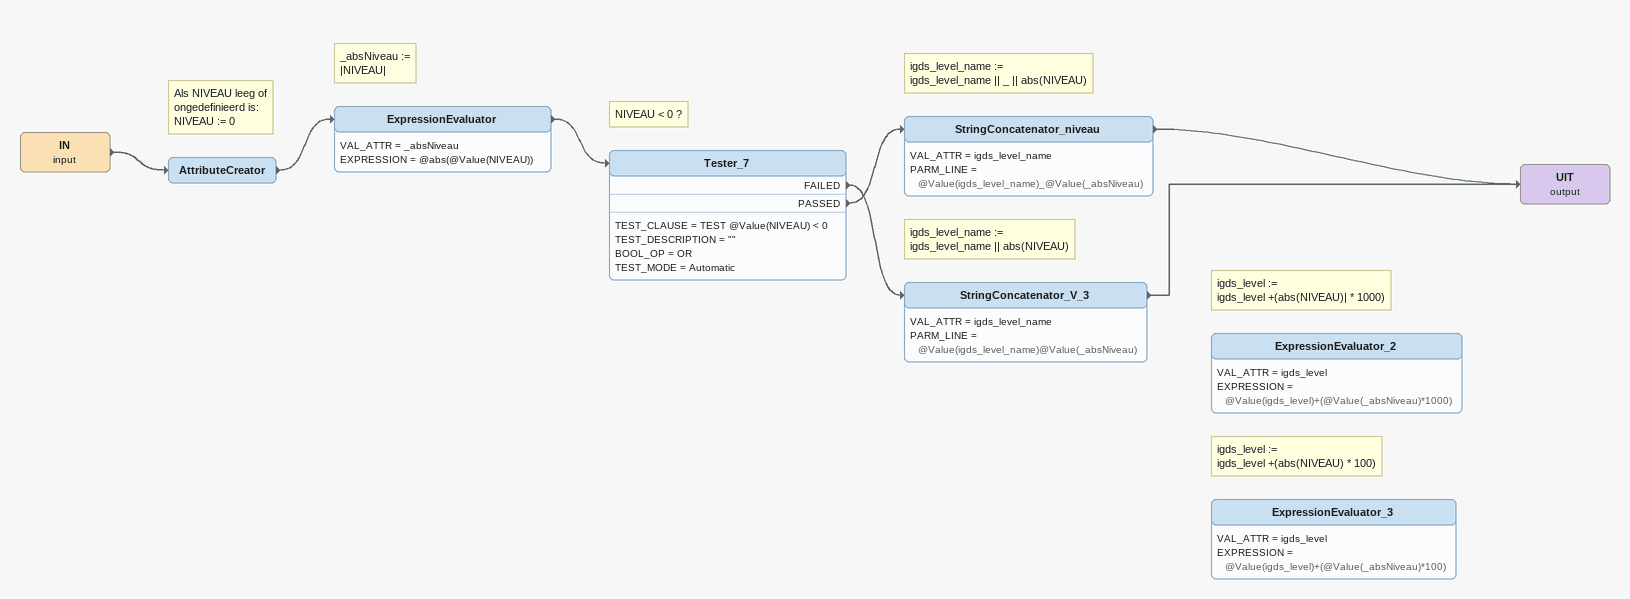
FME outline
IN (input)
    -> AttributeCreator
Note: Als NIVEAU leeg of / ongedefinieerd is: / NIVEAU := 0
AttributeCreator
    -> ExpressionEvaluator
Note: _absNiveau := / |NIVEAU|
ExpressionEvaluator
    VAL_ATTR = _absNiveau
    EXPRESSION = @abs(@Value(NIVEAU))
    -> Tester_7
Note: NIVEAU < 0 ?
Tester_7
    TEST_CLAUSE = TEST @Value(NIVEAU) < 0
    TEST_DESCRIPTION = ""
    BOOL_OP = OR
    TEST_MODE = Automatic
    FAILED -> StringConcatenator_V_3
    PASSED -> StringConcatenator_niveau
Note: igds_level_name := / igds_level_name || _ || abs(NIVEAU)
StringConcatenator_niveau
    VAL_ATTR = igds_level_name
    PARM_LINE = @Value(igds_level_name)_@Value(_absNiveau)
    -> UIT (output)
Note: igds_level_name := / igds_level_name || abs(NIVEAU)
StringConcatenator_V_3
    VAL_ATTR = igds_level_name
    PARM_LINE = @Value(igds_level_name)@Value(_absNiveau)
    -> UIT (output)
UIT (output)
Note: igds_level := / igds_level +(abs(NIVEAU)| * 1000)
ExpressionEvaluator_2
    VAL_ATTR = igds_level
    EXPRESSION = @Value(igds_level)+(@Value(_absNiveau)*1000)
Note: igds_level := / igds_level +(abs(NIVEAU) * 100)
ExpressionEvaluator_3
    VAL_ATTR = igds_level
    EXPRESSION = @Value(igds_level)+(@Value(_absNiveau)*100)
